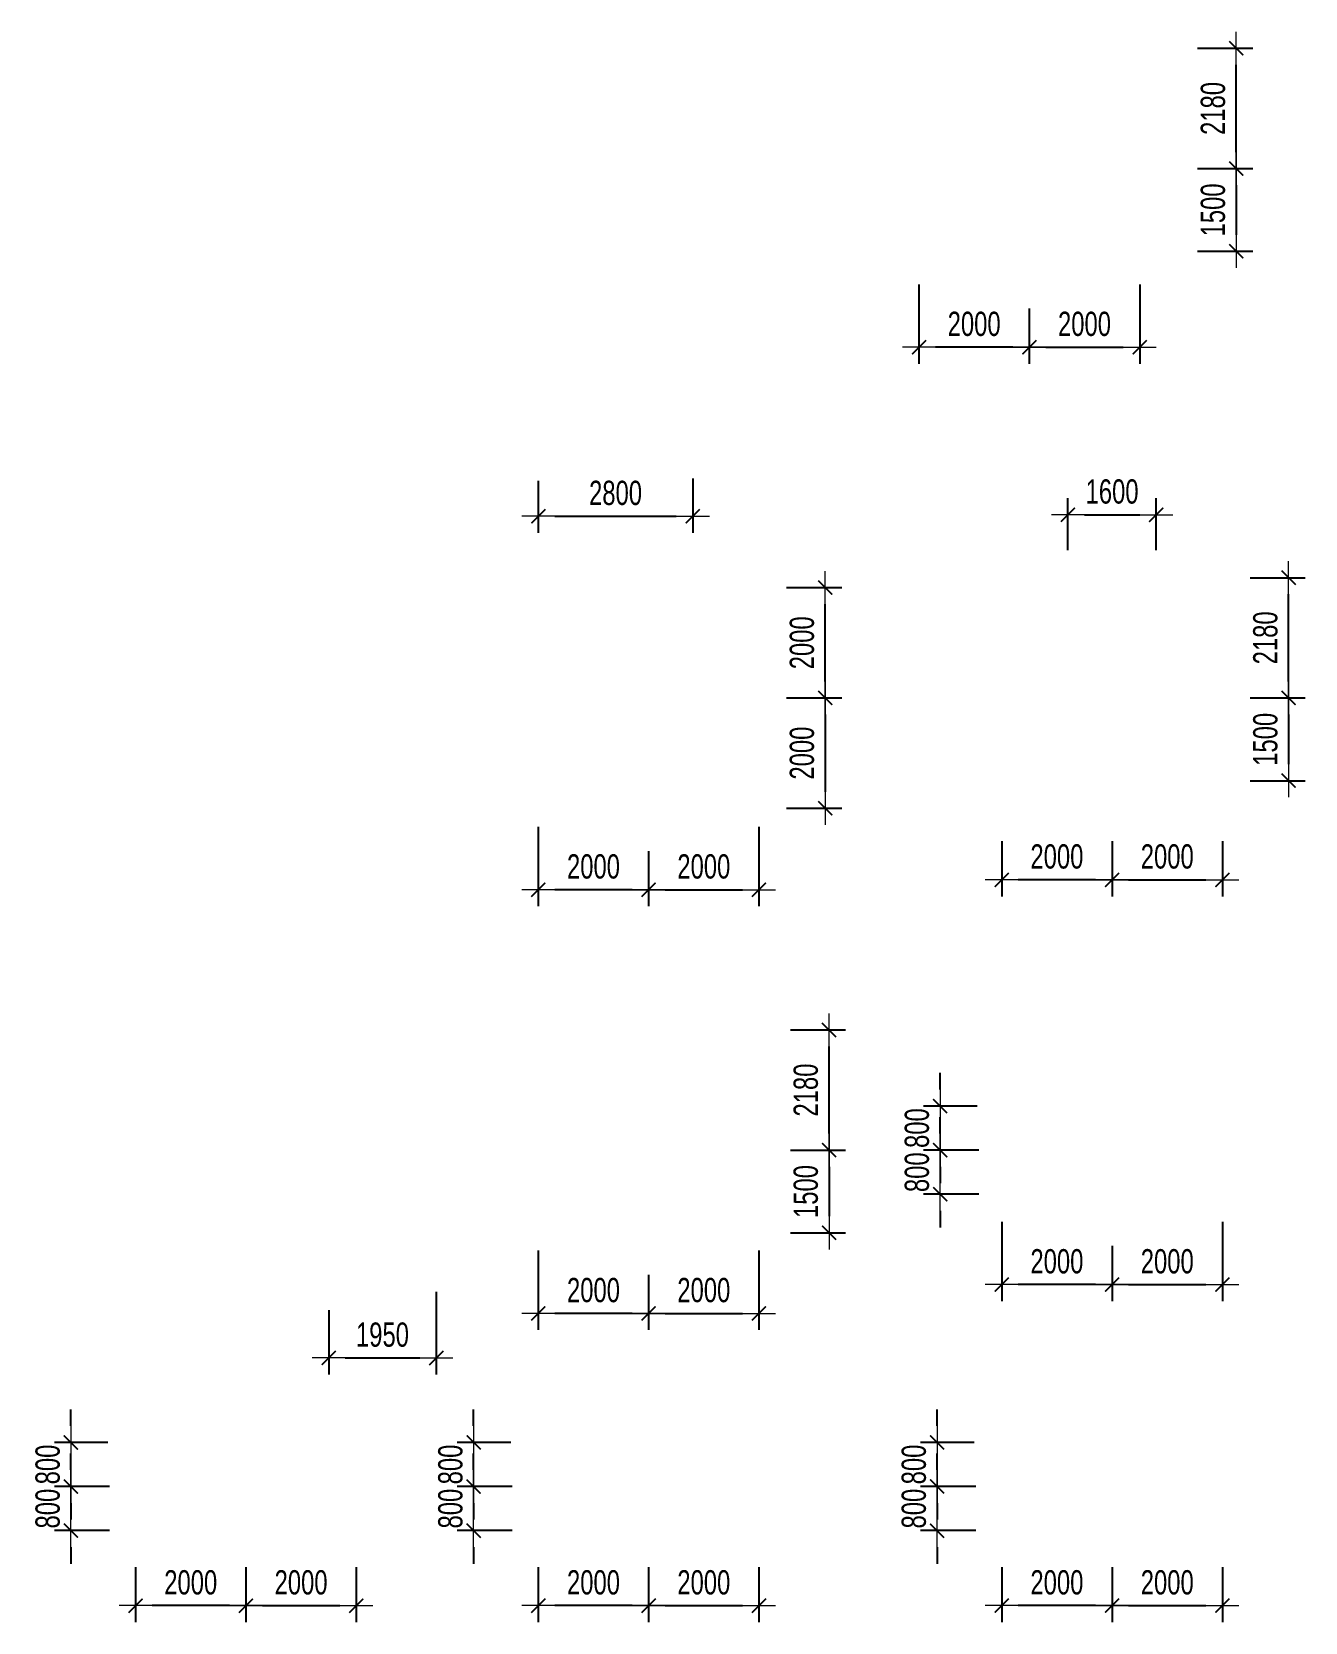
# Model space of a CAD drawing. Header units: millimetres. Extents: x -259680 to 389590, y -106473 to 139263.
# Drawn here: x 77819 to 100900, y 29940 to 58780 of the extents above; entities that cross this region are included whole.
import ezdxf

# ---------------------------------------------------------------- set-up
doc = ezdxf.new("R2010")
doc.units = ezdxf.units.MM
doc.layers.get('Defpoints').update_dxf_attribs({"color": 151, "lineweight": 9})
doc.layers.add('NDC_S_DIM', color=1, linetype='Continuous', lineweight=15)
doc.styles.add('NDC_DIM', font='', dxfattribs={"width": 0.75})
doc.styles.get('NDC_DIM').set_extended_font_data('Dotum')
doc.dimstyles.new('NDC_dim_200', dxfattribs={"dimscale": 200, "dimtxt": 2.2, "dimasz": 1.5, "dimexe": 1.5, "dimexo": 2.5, "dimgap": 1, "dimtad": 1, "dimdec": 0, "dimzin": 0, "dimdsep": 46, "dimtxsty": 'NDC_DIM', "dimblk": 'DIMMARK', "dimcen": 0.09, "dimdle": 1.2, "dimclrd": 1, "dimclre": 1, "dimclrt": 3, "dimadec": 0, "dimazin": 0, "dimtfac": 1, "dimtdec": 0, "dimtix": 1, "dimtofl": 0, "dimtmove": 0, "dimatfit": 3, "dimfxl": 6, "dimfxlon": 1, "dimtolj": 1, "dimtzin": 0, "dimarcsym": 0})

# ---------------------------------------------------------------- blocks, each defined once
blk = doc.blocks.new('DIMMARK')
at = {"layer": 'NDC_S_DIM', "color": 1}
blk.add_line((-1.5, 0), (1, 0), dxfattribs=at)
at = {"layer": 'NDC_S_DIM', "color": 2, "const_width": 0.1}
blk.add_lwpolyline([(-0.424, -0.424), (0.424, 0.424)], dxfattribs=at)
blk = doc.blocks.new('*D952')
at = {"layer": 'Defpoints', "color": 0, "ltscale": 100, "transparency": 16777216}
for p in [(87000, 51136), (89800, 51180), (89800, 49996)]:
    blk.add_point(p, dxfattribs=at)
at = {"layer": 'NDC_S_DIM', "color": 1, "lineweight": -2, "ltscale": 100, "transparency": 16777216}
for p, q in [((87000, 50636), (87000, 49696)), ((89800, 50680), (89800, 49696)), ((87300, 49996), (89500, 49996))]:
    blk.add_line(p, q, dxfattribs=at)
at = {"layer": 'NDC_S_DIM', "color": 1, "lineweight": -2, "ltscale": 100, "transparency": 16777216, "xscale": 300, "yscale": 300, "zscale": 300, "rotation": 180}
blk.add_blockref('DIMMARK', (87000, 49996), dxfattribs=at)
at = {"layer": 'NDC_S_DIM', "color": 1, "lineweight": -2, "ltscale": 100, "transparency": 16777216, "xscale": 300, "yscale": 300, "zscale": 300}
blk.add_blockref('DIMMARK', (89800, 49996), dxfattribs=at)
at = {"layer": 'NDC_S_DIM', "color": 3, "ltscale": 100, "transparency": 16777216, "insert": (88400, 50416), "char_height": 440, "attachment_point": 5, "style": 'NDC_DIM'}
blk.add_mtext('\\A1;2800', dxfattribs=at)
blk = doc.blocks.new('*D953')
at = {"layer": 'Defpoints', "color": 0, "ltscale": 100, "transparency": 16777216}
for p in [(85150, 36700), (83200, 36100), (85150, 34732)]:
    blk.add_point(p, dxfattribs=at)
at = {"layer": 'NDC_S_DIM', "color": 1, "lineweight": -2, "ltscale": 100, "transparency": 16777216}
for p, q in [((85150, 35932), (85150, 34432)), ((83200, 35600), (83200, 34432)), ((83500, 34732), (84850, 34732))]:
    blk.add_line(p, q, dxfattribs=at)
at = {"layer": 'NDC_S_DIM', "color": 1, "lineweight": -2, "ltscale": 100, "transparency": 16777216, "xscale": 300, "yscale": 300, "zscale": 300, "rotation": 180}
blk.add_blockref('DIMMARK', (83200, 34732), dxfattribs=at)
at = {"layer": 'NDC_S_DIM', "color": 1, "lineweight": -2, "ltscale": 100, "transparency": 16777216, "xscale": 300, "yscale": 300, "zscale": 300}
blk.add_blockref('DIMMARK', (85150, 34732), dxfattribs=at)
at = {"layer": 'NDC_S_DIM', "color": 3, "ltscale": 100, "transparency": 16777216, "insert": (84175, 35152), "char_height": 440, "attachment_point": 5, "style": 'NDC_DIM'}
blk.add_mtext('\\A1;1950', dxfattribs=at)
blk = doc.blocks.new('*D698')
at = {"layer": 'Defpoints', "color": 0, "ltscale": 100, "transparency": 16777216}
for p in [(81700, 31440), (83700, 31440), (83700, 30240)]:
    blk.add_point(p, dxfattribs=at)
at = {"layer": 'NDC_S_DIM', "color": 1, "lineweight": -2, "ltscale": 100, "transparency": 16777216}
for p, q in [((81700, 30940), (81700, 29940)), ((83700, 30940), (83700, 29940)), ((82000, 30240), (83400, 30240))]:
    blk.add_line(p, q, dxfattribs=at)
at = {"layer": 'NDC_S_DIM', "color": 1, "lineweight": -2, "ltscale": 100, "transparency": 16777216, "xscale": 300, "yscale": 300, "zscale": 300, "rotation": 180}
blk.add_blockref('DIMMARK', (81700, 30240), dxfattribs=at)
at = {"layer": 'NDC_S_DIM', "color": 1, "lineweight": -2, "ltscale": 100, "transparency": 16777216, "xscale": 300, "yscale": 300, "zscale": 300}
blk.add_blockref('DIMMARK', (83700, 30240), dxfattribs=at)
at = {"layer": 'NDC_S_DIM', "color": 3, "ltscale": 100, "transparency": 16777216, "insert": (82700, 30660), "char_height": 440, "attachment_point": 5, "style": 'NDC_DIM'}
blk.add_mtext('\\A1;2000', dxfattribs=at)
blk = doc.blocks.new('*D699')
at = {"layer": 'Defpoints', "color": 0, "ltscale": 100, "transparency": 16777216}
for p in [(79700, 31440), (81700, 31440), (79700, 30240)]:
    blk.add_point(p, dxfattribs=at)
at = {"layer": 'NDC_S_DIM', "color": 1, "lineweight": -2, "ltscale": 100, "transparency": 16777216}
for p, q in [((79700, 30940), (79700, 29940)), ((81700, 30940), (81700, 29940)), ((81400, 30240), (80000, 30240))]:
    blk.add_line(p, q, dxfattribs=at)
at = {"layer": 'NDC_S_DIM', "color": 1, "lineweight": -2, "ltscale": 100, "transparency": 16777216, "xscale": 300, "yscale": 300, "zscale": 300, "rotation": 180}
blk.add_blockref('DIMMARK', (79700, 30240), dxfattribs=at)
at = {"layer": 'NDC_S_DIM', "color": 1, "lineweight": -2, "ltscale": 100, "transparency": 16777216, "xscale": 300, "yscale": 300, "zscale": 300}
blk.add_blockref('DIMMARK', (81700, 30240), dxfattribs=at)
at = {"layer": 'NDC_S_DIM', "color": 3, "ltscale": 100, "transparency": 16777216, "insert": (80700, 30660), "char_height": 440, "attachment_point": 5, "style": 'NDC_DIM'}
blk.add_mtext('\\A1;2000', dxfattribs=at)
blk = doc.blocks.new('*D700')
at = {"layer": 'Defpoints', "color": 0, "ltscale": 100, "transparency": 16777216}
for p in [(79728, 32400), (78528, 31600), (79728, 31600)]:
    blk.add_point(p, dxfattribs=at)
at = {"layer": 'NDC_S_DIM', "color": 1, "lineweight": -2, "ltscale": 100, "transparency": 16777216}
for p, q in [((78528, 32700), (78528, 33000)), ((79228, 32400), (78228, 32400)), ((79228, 31600), (78228, 31600)), ((78528, 31300), (78528, 31000))]:
    blk.add_line(p, q, dxfattribs=at)
at = {"layer": 'NDC_S_DIM', "color": 1, "lineweight": -2, "ltscale": 100, "transparency": 16777216, "xscale": 300, "yscale": 300, "zscale": 300}
for p, rotation in [((78528, 32400), 270), ((78528, 31600), 90)]:
    blk.add_blockref('DIMMARK', p, dxfattribs=dict(at, rotation=rotation))
at = {"layer": 'NDC_S_DIM', "color": 3, "ltscale": 100, "transparency": 16777216, "insert": (78108, 32000), "char_height": 440, "attachment_point": 5, "rotation": 90, "style": 'NDC_DIM'}
blk.add_mtext('\\A1;800', dxfattribs=at)
blk = doc.blocks.new('*D701')
at = {"layer": 'Defpoints', "color": 0, "ltscale": 100, "transparency": 16777216}
for p in [(78528, 33200), (79700, 33200), (79728, 32400)]:
    blk.add_point(p, dxfattribs=at)
at = {"layer": 'NDC_S_DIM', "color": 1, "lineweight": -2, "ltscale": 100, "transparency": 16777216}
for p, q in [((78528, 33500), (78528, 33800)), ((79200, 33200), (78228, 33200)), ((79228, 32400), (78228, 32400)), ((78528, 32100), (78528, 31800))]:
    blk.add_line(p, q, dxfattribs=at)
at = {"layer": 'NDC_S_DIM', "color": 1, "lineweight": -2, "ltscale": 100, "transparency": 16777216, "xscale": 300, "yscale": 300, "zscale": 300}
for p, rotation in [((78528, 33200), 270), ((78528, 32400), 90)]:
    blk.add_blockref('DIMMARK', p, dxfattribs=dict(at, rotation=rotation))
at = {"layer": 'NDC_S_DIM', "color": 3, "ltscale": 100, "transparency": 16777216, "insert": (78108, 32800), "char_height": 440, "attachment_point": 5, "rotation": 90, "style": 'NDC_DIM'}
blk.add_mtext('\\A1;800', dxfattribs=at)
blk = doc.blocks.new('*D702')
at = {"layer": 'Defpoints', "color": 0, "ltscale": 100, "transparency": 16777216}
for p in [(89000, 31440), (91000, 31440), (91000, 30240)]:
    blk.add_point(p, dxfattribs=at)
at = {"layer": 'NDC_S_DIM', "color": 1, "lineweight": -2, "ltscale": 100, "transparency": 16777216}
for p, q in [((89000, 30940), (89000, 29940)), ((91000, 30940), (91000, 29940)), ((89300, 30240), (90700, 30240))]:
    blk.add_line(p, q, dxfattribs=at)
at = {"layer": 'NDC_S_DIM', "color": 1, "lineweight": -2, "ltscale": 100, "transparency": 16777216, "xscale": 300, "yscale": 300, "zscale": 300, "rotation": 180}
blk.add_blockref('DIMMARK', (89000, 30240), dxfattribs=at)
at = {"layer": 'NDC_S_DIM', "color": 1, "lineweight": -2, "ltscale": 100, "transparency": 16777216, "xscale": 300, "yscale": 300, "zscale": 300}
blk.add_blockref('DIMMARK', (91000, 30240), dxfattribs=at)
at = {"layer": 'NDC_S_DIM', "color": 3, "ltscale": 100, "transparency": 16777216, "insert": (90000, 30660), "char_height": 440, "attachment_point": 5, "style": 'NDC_DIM'}
blk.add_mtext('\\A1;2000', dxfattribs=at)
blk = doc.blocks.new('*D703')
at = {"layer": 'Defpoints', "color": 0, "ltscale": 100, "transparency": 16777216}
for p in [(87000, 31440), (89000, 31440), (87000, 30240)]:
    blk.add_point(p, dxfattribs=at)
at = {"layer": 'NDC_S_DIM', "color": 1, "lineweight": -2, "ltscale": 100, "transparency": 16777216}
for p, q in [((87000, 30940), (87000, 29940)), ((89000, 30940), (89000, 29940)), ((88700, 30240), (87300, 30240))]:
    blk.add_line(p, q, dxfattribs=at)
at = {"layer": 'NDC_S_DIM', "color": 1, "lineweight": -2, "ltscale": 100, "transparency": 16777216, "xscale": 300, "yscale": 300, "zscale": 300, "rotation": 180}
blk.add_blockref('DIMMARK', (87000, 30240), dxfattribs=at)
at = {"layer": 'NDC_S_DIM', "color": 1, "lineweight": -2, "ltscale": 100, "transparency": 16777216, "xscale": 300, "yscale": 300, "zscale": 300}
blk.add_blockref('DIMMARK', (89000, 30240), dxfattribs=at)
at = {"layer": 'NDC_S_DIM', "color": 3, "ltscale": 100, "transparency": 16777216, "insert": (88000, 30660), "char_height": 440, "attachment_point": 5, "style": 'NDC_DIM'}
blk.add_mtext('\\A1;2000', dxfattribs=at)
blk = doc.blocks.new('*D704')
at = {"layer": 'Defpoints', "color": 0, "ltscale": 100, "transparency": 16777216}
for p in [(87028, 32400), (85828, 31600), (87028, 31600)]:
    blk.add_point(p, dxfattribs=at)
at = {"layer": 'NDC_S_DIM', "color": 1, "lineweight": -2, "ltscale": 100, "transparency": 16777216}
for p, q in [((85828, 32700), (85828, 33000)), ((86528, 32400), (85528, 32400)), ((86528, 31600), (85528, 31600)), ((85828, 31300), (85828, 31000))]:
    blk.add_line(p, q, dxfattribs=at)
at = {"layer": 'NDC_S_DIM', "color": 1, "lineweight": -2, "ltscale": 100, "transparency": 16777216, "xscale": 300, "yscale": 300, "zscale": 300}
for p, rotation in [((85828, 32400), 270), ((85828, 31600), 90)]:
    blk.add_blockref('DIMMARK', p, dxfattribs=dict(at, rotation=rotation))
at = {"layer": 'NDC_S_DIM', "color": 3, "ltscale": 100, "transparency": 16777216, "insert": (85408, 32000), "char_height": 440, "attachment_point": 5, "rotation": 90, "style": 'NDC_DIM'}
blk.add_mtext('\\A1;800', dxfattribs=at)
blk = doc.blocks.new('*D705')
at = {"layer": 'Defpoints', "color": 0, "ltscale": 100, "transparency": 16777216}
for p in [(85828, 33200), (87000, 33200), (87028, 32400)]:
    blk.add_point(p, dxfattribs=at)
at = {"layer": 'NDC_S_DIM', "color": 1, "lineweight": -2, "ltscale": 100, "transparency": 16777216}
for p, q in [((85828, 33500), (85828, 33800)), ((86500, 33200), (85528, 33200)), ((86528, 32400), (85528, 32400)), ((85828, 32100), (85828, 31800))]:
    blk.add_line(p, q, dxfattribs=at)
at = {"layer": 'NDC_S_DIM', "color": 1, "lineweight": -2, "ltscale": 100, "transparency": 16777216, "xscale": 300, "yscale": 300, "zscale": 300}
for p, rotation in [((85828, 33200), 270), ((85828, 32400), 90)]:
    blk.add_blockref('DIMMARK', p, dxfattribs=dict(at, rotation=rotation))
at = {"layer": 'NDC_S_DIM', "color": 3, "ltscale": 100, "transparency": 16777216, "insert": (85408, 32800), "char_height": 440, "attachment_point": 5, "rotation": 90, "style": 'NDC_DIM'}
blk.add_mtext('\\A1;800', dxfattribs=at)
blk = doc.blocks.new('*D706')
at = {"layer": 'Defpoints', "color": 0, "ltscale": 100, "transparency": 16777216}
for p in [(97400, 31440), (99400, 31440), (99400, 30240)]:
    blk.add_point(p, dxfattribs=at)
at = {"layer": 'NDC_S_DIM', "color": 1, "lineweight": -2, "ltscale": 100, "transparency": 16777216}
for p, q in [((97400, 30940), (97400, 29940)), ((99400, 30940), (99400, 29940)), ((97700, 30240), (99100, 30240))]:
    blk.add_line(p, q, dxfattribs=at)
at = {"layer": 'NDC_S_DIM', "color": 1, "lineweight": -2, "ltscale": 100, "transparency": 16777216, "xscale": 300, "yscale": 300, "zscale": 300, "rotation": 180}
blk.add_blockref('DIMMARK', (97400, 30240), dxfattribs=at)
at = {"layer": 'NDC_S_DIM', "color": 1, "lineweight": -2, "ltscale": 100, "transparency": 16777216, "xscale": 300, "yscale": 300, "zscale": 300}
blk.add_blockref('DIMMARK', (99400, 30240), dxfattribs=at)
at = {"layer": 'NDC_S_DIM', "color": 3, "ltscale": 100, "transparency": 16777216, "insert": (98400, 30660), "char_height": 440, "attachment_point": 5, "style": 'NDC_DIM'}
blk.add_mtext('\\A1;2000', dxfattribs=at)
blk = doc.blocks.new('*D707')
at = {"layer": 'Defpoints', "color": 0, "ltscale": 100, "transparency": 16777216}
for p in [(95400, 31440), (97400, 31440), (95400, 30240)]:
    blk.add_point(p, dxfattribs=at)
at = {"layer": 'NDC_S_DIM', "color": 1, "lineweight": -2, "ltscale": 100, "transparency": 16777216}
for p, q in [((95400, 30940), (95400, 29940)), ((97400, 30940), (97400, 29940)), ((97100, 30240), (95700, 30240))]:
    blk.add_line(p, q, dxfattribs=at)
at = {"layer": 'NDC_S_DIM', "color": 1, "lineweight": -2, "ltscale": 100, "transparency": 16777216, "xscale": 300, "yscale": 300, "zscale": 300, "rotation": 180}
blk.add_blockref('DIMMARK', (95400, 30240), dxfattribs=at)
at = {"layer": 'NDC_S_DIM', "color": 1, "lineweight": -2, "ltscale": 100, "transparency": 16777216, "xscale": 300, "yscale": 300, "zscale": 300}
blk.add_blockref('DIMMARK', (97400, 30240), dxfattribs=at)
at = {"layer": 'NDC_S_DIM', "color": 3, "ltscale": 100, "transparency": 16777216, "insert": (96400, 30660), "char_height": 440, "attachment_point": 5, "style": 'NDC_DIM'}
blk.add_mtext('\\A1;2000', dxfattribs=at)
blk = doc.blocks.new('*D708')
at = {"layer": 'Defpoints', "color": 0, "ltscale": 100, "transparency": 16777216}
for p in [(95428, 32400), (94228, 31600), (95428, 31600)]:
    blk.add_point(p, dxfattribs=at)
at = {"layer": 'NDC_S_DIM', "color": 1, "lineweight": -2, "ltscale": 100, "transparency": 16777216}
for p, q in [((94228, 32700), (94228, 33000)), ((94928, 32400), (93928, 32400)), ((94928, 31600), (93928, 31600)), ((94228, 31300), (94228, 31000))]:
    blk.add_line(p, q, dxfattribs=at)
at = {"layer": 'NDC_S_DIM', "color": 1, "lineweight": -2, "ltscale": 100, "transparency": 16777216, "xscale": 300, "yscale": 300, "zscale": 300}
for p, rotation in [((94228, 32400), 270), ((94228, 31600), 90)]:
    blk.add_blockref('DIMMARK', p, dxfattribs=dict(at, rotation=rotation))
at = {"layer": 'NDC_S_DIM', "color": 3, "ltscale": 100, "transparency": 16777216, "insert": (93808, 32000), "char_height": 440, "attachment_point": 5, "rotation": 90, "style": 'NDC_DIM'}
blk.add_mtext('\\A1;800', dxfattribs=at)
blk = doc.blocks.new('*D709')
at = {"layer": 'Defpoints', "color": 0, "ltscale": 100, "transparency": 16777216}
for p in [(94228, 33200), (95400, 33200), (95428, 32400)]:
    blk.add_point(p, dxfattribs=at)
at = {"layer": 'NDC_S_DIM', "color": 1, "lineweight": -2, "ltscale": 100, "transparency": 16777216}
for p, q in [((94228, 33500), (94228, 33800)), ((94900, 33200), (93928, 33200)), ((94928, 32400), (93928, 32400)), ((94228, 32100), (94228, 31800))]:
    blk.add_line(p, q, dxfattribs=at)
at = {"layer": 'NDC_S_DIM', "color": 1, "lineweight": -2, "ltscale": 100, "transparency": 16777216, "xscale": 300, "yscale": 300, "zscale": 300}
for p, rotation in [((94228, 33200), 270), ((94228, 32400), 90)]:
    blk.add_blockref('DIMMARK', p, dxfattribs=dict(at, rotation=rotation))
at = {"layer": 'NDC_S_DIM', "color": 3, "ltscale": 100, "transparency": 16777216, "insert": (93808, 32800), "char_height": 440, "attachment_point": 5, "rotation": 90, "style": 'NDC_DIM'}
blk.add_mtext('\\A1;800', dxfattribs=at)
blk = doc.blocks.new('*D687')
at = {"layer": 'Defpoints', "color": 0, "ltscale": 100, "transparency": 16777216}
for p in [(91000, 37178), (89000, 36740), (91000, 35540)]:
    blk.add_point(p, dxfattribs=at)
at = {"layer": 'NDC_S_DIM', "color": 1, "lineweight": -2, "ltscale": 100, "transparency": 16777216}
for p, q in [((91000, 36678), (91000, 35240)), ((89000, 36240), (89000, 35240)), ((89300, 35540), (90700, 35540))]:
    blk.add_line(p, q, dxfattribs=at)
at = {"layer": 'NDC_S_DIM', "color": 1, "lineweight": -2, "ltscale": 100, "transparency": 16777216, "xscale": 300, "yscale": 300, "zscale": 300, "rotation": 180}
blk.add_blockref('DIMMARK', (89000, 35540), dxfattribs=at)
at = {"layer": 'NDC_S_DIM', "color": 1, "lineweight": -2, "ltscale": 100, "transparency": 16777216, "xscale": 300, "yscale": 300, "zscale": 300}
blk.add_blockref('DIMMARK', (91000, 35540), dxfattribs=at)
at = {"layer": 'NDC_S_DIM', "color": 3, "ltscale": 100, "transparency": 16777216, "insert": (90000, 35960), "char_height": 440, "attachment_point": 5, "style": 'NDC_DIM'}
blk.add_mtext('\\A1;2000', dxfattribs=at)
blk = doc.blocks.new('*D688')
at = {"layer": 'Defpoints', "color": 0, "ltscale": 100, "transparency": 16777216}
for p in [(87000, 37178), (89000, 36740), (87000, 35540)]:
    blk.add_point(p, dxfattribs=at)
at = {"layer": 'NDC_S_DIM', "color": 1, "lineweight": -2, "ltscale": 100, "transparency": 16777216}
for p, q in [((87000, 36678), (87000, 35240)), ((89000, 36240), (89000, 35240)), ((88700, 35540), (87300, 35540))]:
    blk.add_line(p, q, dxfattribs=at)
at = {"layer": 'NDC_S_DIM', "color": 1, "lineweight": -2, "ltscale": 100, "transparency": 16777216, "xscale": 300, "yscale": 300, "zscale": 300, "rotation": 180}
blk.add_blockref('DIMMARK', (87000, 35540), dxfattribs=at)
at = {"layer": 'NDC_S_DIM', "color": 1, "lineweight": -2, "ltscale": 100, "transparency": 16777216, "xscale": 300, "yscale": 300, "zscale": 300}
blk.add_blockref('DIMMARK', (89000, 35540), dxfattribs=at)
at = {"layer": 'NDC_S_DIM', "color": 3, "ltscale": 100, "transparency": 16777216, "insert": (88000, 35960), "char_height": 440, "attachment_point": 5, "style": 'NDC_DIM'}
blk.add_mtext('\\A1;2000', dxfattribs=at)
blk = doc.blocks.new('*D689')
at = {"layer": 'Defpoints', "color": 0, "ltscale": 100, "transparency": 16777216}
for p in [(99400, 37700), (97400, 37262), (99400, 36062)]:
    blk.add_point(p, dxfattribs=at)
at = {"layer": 'NDC_S_DIM', "color": 1, "lineweight": -2, "ltscale": 100, "transparency": 16777216}
for p, q in [((99400, 37200), (99400, 35762)), ((97400, 36762), (97400, 35762)), ((97700, 36062), (99100, 36062))]:
    blk.add_line(p, q, dxfattribs=at)
at = {"layer": 'NDC_S_DIM', "color": 1, "lineweight": -2, "ltscale": 100, "transparency": 16777216, "xscale": 300, "yscale": 300, "zscale": 300, "rotation": 180}
blk.add_blockref('DIMMARK', (97400, 36062), dxfattribs=at)
at = {"layer": 'NDC_S_DIM', "color": 1, "lineweight": -2, "ltscale": 100, "transparency": 16777216, "xscale": 300, "yscale": 300, "zscale": 300}
blk.add_blockref('DIMMARK', (99400, 36062), dxfattribs=at)
at = {"layer": 'NDC_S_DIM', "color": 3, "ltscale": 100, "transparency": 16777216, "insert": (98400, 36482), "char_height": 440, "attachment_point": 5, "style": 'NDC_DIM'}
blk.add_mtext('\\A1;2000', dxfattribs=at)
blk = doc.blocks.new('*D690')
at = {"layer": 'Defpoints', "color": 0, "ltscale": 100, "transparency": 16777216}
for p in [(95400, 37700), (97400, 37262), (95400, 36062)]:
    blk.add_point(p, dxfattribs=at)
at = {"layer": 'NDC_S_DIM', "color": 1, "lineweight": -2, "ltscale": 100, "transparency": 16777216}
for p, q in [((95400, 37200), (95400, 35762)), ((97400, 36762), (97400, 35762)), ((97100, 36062), (95700, 36062))]:
    blk.add_line(p, q, dxfattribs=at)
at = {"layer": 'NDC_S_DIM', "color": 1, "lineweight": -2, "ltscale": 100, "transparency": 16777216, "xscale": 300, "yscale": 300, "zscale": 300, "rotation": 180}
blk.add_blockref('DIMMARK', (95400, 36062), dxfattribs=at)
at = {"layer": 'NDC_S_DIM', "color": 1, "lineweight": -2, "ltscale": 100, "transparency": 16777216, "xscale": 300, "yscale": 300, "zscale": 300}
blk.add_blockref('DIMMARK', (97400, 36062), dxfattribs=at)
at = {"layer": 'NDC_S_DIM', "color": 3, "ltscale": 100, "transparency": 16777216, "insert": (96400, 36482), "char_height": 440, "attachment_point": 5, "style": 'NDC_DIM'}
blk.add_mtext('\\A1;2000', dxfattribs=at)
blk = doc.blocks.new('*D691')
at = {"layer": 'Defpoints', "color": 0, "ltscale": 100, "transparency": 16777216}
for p in [(95484, 38500), (94284, 37700), (95484, 37700)]:
    blk.add_point(p, dxfattribs=at)
at = {"layer": 'NDC_S_DIM', "color": 1, "lineweight": -2, "ltscale": 100, "transparency": 16777216}
for p, q in [((94284, 38800), (94284, 39100)), ((94984, 38500), (93984, 38500)), ((94984, 37700), (93984, 37700)), ((94284, 37400), (94284, 37100))]:
    blk.add_line(p, q, dxfattribs=at)
at = {"layer": 'NDC_S_DIM', "color": 1, "lineweight": -2, "ltscale": 100, "transparency": 16777216, "xscale": 300, "yscale": 300, "zscale": 300}
for p, rotation in [((94284, 38500), 270), ((94284, 37700), 90)]:
    blk.add_blockref('DIMMARK', p, dxfattribs=dict(at, rotation=rotation))
at = {"layer": 'NDC_S_DIM', "color": 3, "ltscale": 100, "transparency": 16777216, "insert": (93864, 38100), "char_height": 440, "attachment_point": 5, "rotation": 90, "style": 'NDC_DIM'}
blk.add_mtext('\\A1;800', dxfattribs=at)
blk = doc.blocks.new('*D692')
at = {"layer": 'Defpoints', "color": 0, "ltscale": 100, "transparency": 16777216}
for p in [(94284, 39300), (95456, 39300), (95484, 38500)]:
    blk.add_point(p, dxfattribs=at)
at = {"layer": 'NDC_S_DIM', "color": 1, "lineweight": -2, "ltscale": 100, "transparency": 16777216}
for p, q in [((94284, 39600), (94284, 39900)), ((94956, 39300), (93984, 39300)), ((94984, 38500), (93984, 38500)), ((94284, 38200), (94284, 37900))]:
    blk.add_line(p, q, dxfattribs=at)
at = {"layer": 'NDC_S_DIM', "color": 1, "lineweight": -2, "ltscale": 100, "transparency": 16777216, "xscale": 300, "yscale": 300, "zscale": 300}
for p, rotation in [((94284, 39300), 270), ((94284, 38500), 90)]:
    blk.add_blockref('DIMMARK', p, dxfattribs=dict(at, rotation=rotation))
at = {"layer": 'NDC_S_DIM', "color": 3, "ltscale": 100, "transparency": 16777216, "insert": (93864, 38900), "char_height": 440, "attachment_point": 5, "rotation": 90, "style": 'NDC_DIM'}
blk.add_mtext('\\A1;800', dxfattribs=at)
blk = doc.blocks.new('*D668')
at = {"layer": 'Defpoints', "color": 0, "ltscale": 100, "transparency": 16777216}
for p in [(91000, 44860), (89000, 44422), (91000, 43222)]:
    blk.add_point(p, dxfattribs=at)
at = {"layer": 'NDC_S_DIM', "color": 1, "lineweight": -2, "ltscale": 100, "transparency": 16777216}
for p, q in [((91000, 44360), (91000, 42922)), ((89000, 43922), (89000, 42922)), ((89300, 43222), (90700, 43222))]:
    blk.add_line(p, q, dxfattribs=at)
at = {"layer": 'NDC_S_DIM', "color": 1, "lineweight": -2, "ltscale": 100, "transparency": 16777216, "xscale": 300, "yscale": 300, "zscale": 300, "rotation": 180}
blk.add_blockref('DIMMARK', (89000, 43222), dxfattribs=at)
at = {"layer": 'NDC_S_DIM', "color": 1, "lineweight": -2, "ltscale": 100, "transparency": 16777216, "xscale": 300, "yscale": 300, "zscale": 300}
blk.add_blockref('DIMMARK', (91000, 43222), dxfattribs=at)
at = {"layer": 'NDC_S_DIM', "color": 3, "ltscale": 100, "transparency": 16777216, "insert": (90000, 43642), "char_height": 440, "attachment_point": 5, "style": 'NDC_DIM'}
blk.add_mtext('\\A1;2000', dxfattribs=at)
blk = doc.blocks.new('*D669')
at = {"layer": 'Defpoints', "color": 0, "ltscale": 100, "transparency": 16777216}
for p in [(87000, 44860), (89000, 44422), (87000, 43222)]:
    blk.add_point(p, dxfattribs=at)
at = {"layer": 'NDC_S_DIM', "color": 1, "lineweight": -2, "ltscale": 100, "transparency": 16777216}
for p, q in [((87000, 44360), (87000, 42922)), ((89000, 43922), (89000, 42922)), ((88700, 43222), (87300, 43222))]:
    blk.add_line(p, q, dxfattribs=at)
at = {"layer": 'NDC_S_DIM', "color": 1, "lineweight": -2, "ltscale": 100, "transparency": 16777216, "xscale": 300, "yscale": 300, "zscale": 300, "rotation": 180}
blk.add_blockref('DIMMARK', (87000, 43222), dxfattribs=at)
at = {"layer": 'NDC_S_DIM', "color": 1, "lineweight": -2, "ltscale": 100, "transparency": 16777216, "xscale": 300, "yscale": 300, "zscale": 300}
blk.add_blockref('DIMMARK', (89000, 43222), dxfattribs=at)
at = {"layer": 'NDC_S_DIM', "color": 3, "ltscale": 100, "transparency": 16777216, "insert": (88000, 43642), "char_height": 440, "attachment_point": 5, "style": 'NDC_DIM'}
blk.add_mtext('\\A1;2000', dxfattribs=at)
blk = doc.blocks.new('*D670')
at = {"layer": 'Defpoints', "color": 0, "ltscale": 100, "transparency": 16777216}
for p in [(97900, 54699), (95900, 54260), (97900, 53060)]:
    blk.add_point(p, dxfattribs=at)
at = {"layer": 'NDC_S_DIM', "color": 1, "lineweight": -2, "ltscale": 100, "transparency": 16777216}
for p, q in [((97900, 54199), (97900, 52760)), ((95900, 53760), (95900, 52760)), ((96200, 53060), (97600, 53060))]:
    blk.add_line(p, q, dxfattribs=at)
at = {"layer": 'NDC_S_DIM', "color": 1, "lineweight": -2, "ltscale": 100, "transparency": 16777216, "xscale": 300, "yscale": 300, "zscale": 300, "rotation": 180}
blk.add_blockref('DIMMARK', (95900, 53060), dxfattribs=at)
at = {"layer": 'NDC_S_DIM', "color": 1, "lineweight": -2, "ltscale": 100, "transparency": 16777216, "xscale": 300, "yscale": 300, "zscale": 300}
blk.add_blockref('DIMMARK', (97900, 53060), dxfattribs=at)
at = {"layer": 'NDC_S_DIM', "color": 3, "ltscale": 100, "transparency": 16777216, "insert": (96900, 53481), "char_height": 440, "attachment_point": 5, "style": 'NDC_DIM'}
blk.add_mtext('\\A1;2000', dxfattribs=at)
blk = doc.blocks.new('*D671')
at = {"layer": 'Defpoints', "color": 0, "ltscale": 100, "transparency": 16777216}
for p in [(93900, 54699), (95900, 54260), (93900, 53060)]:
    blk.add_point(p, dxfattribs=at)
at = {"layer": 'NDC_S_DIM', "color": 1, "lineweight": -2, "ltscale": 100, "transparency": 16777216}
for p, q in [((93900, 54199), (93900, 52760)), ((95900, 53760), (95900, 52760)), ((95600, 53060), (94200, 53060))]:
    blk.add_line(p, q, dxfattribs=at)
at = {"layer": 'NDC_S_DIM', "color": 1, "lineweight": -2, "ltscale": 100, "transparency": 16777216, "xscale": 300, "yscale": 300, "zscale": 300, "rotation": 180}
blk.add_blockref('DIMMARK', (93900, 53060), dxfattribs=at)
at = {"layer": 'NDC_S_DIM', "color": 1, "lineweight": -2, "ltscale": 100, "transparency": 16777216, "xscale": 300, "yscale": 300, "zscale": 300}
blk.add_blockref('DIMMARK', (95900, 53060), dxfattribs=at)
at = {"layer": 'NDC_S_DIM', "color": 3, "ltscale": 100, "transparency": 16777216, "insert": (94900, 53481), "char_height": 440, "attachment_point": 5, "style": 'NDC_DIM'}
blk.add_mtext('\\A1;2000', dxfattribs=at)
blk = doc.blocks.new('*D463')
at = {"layer": 'Defpoints', "color": 0, "ltscale": 100, "transparency": 16777216}
for p in [(97400, 44602), (99400, 44602), (99400, 43402)]:
    blk.add_point(p, dxfattribs=at)
at = {"layer": 'NDC_S_DIM', "color": 1, "lineweight": -2, "ltscale": 100, "transparency": 16777216}
for p, q in [((97400, 44102), (97400, 43102)), ((99400, 44102), (99400, 43102)), ((97700, 43402), (99100, 43402))]:
    blk.add_line(p, q, dxfattribs=at)
at = {"layer": 'NDC_S_DIM', "color": 1, "lineweight": -2, "ltscale": 100, "transparency": 16777216, "xscale": 300, "yscale": 300, "zscale": 300, "rotation": 180}
blk.add_blockref('DIMMARK', (97400, 43402), dxfattribs=at)
at = {"layer": 'NDC_S_DIM', "color": 1, "lineweight": -2, "ltscale": 100, "transparency": 16777216, "xscale": 300, "yscale": 300, "zscale": 300}
blk.add_blockref('DIMMARK', (99400, 43402), dxfattribs=at)
at = {"layer": 'NDC_S_DIM', "color": 3, "ltscale": 100, "transparency": 16777216, "insert": (98400, 43823), "char_height": 440, "attachment_point": 5, "style": 'NDC_DIM'}
blk.add_mtext('\\A1;2000', dxfattribs=at)
blk = doc.blocks.new('*D464')
at = {"layer": 'Defpoints', "color": 0, "ltscale": 100, "transparency": 16777216}
for p in [(95400, 44602), (97400, 44602), (95400, 43402)]:
    blk.add_point(p, dxfattribs=at)
at = {"layer": 'NDC_S_DIM', "color": 1, "lineweight": -2, "ltscale": 100, "transparency": 16777216}
for p, q in [((95400, 44102), (95400, 43102)), ((97400, 44102), (97400, 43102)), ((97100, 43402), (95700, 43402))]:
    blk.add_line(p, q, dxfattribs=at)
at = {"layer": 'NDC_S_DIM', "color": 1, "lineweight": -2, "ltscale": 100, "transparency": 16777216, "xscale": 300, "yscale": 300, "zscale": 300, "rotation": 180}
blk.add_blockref('DIMMARK', (95400, 43402), dxfattribs=at)
at = {"layer": 'NDC_S_DIM', "color": 1, "lineweight": -2, "ltscale": 100, "transparency": 16777216, "xscale": 300, "yscale": 300, "zscale": 300}
blk.add_blockref('DIMMARK', (97400, 43402), dxfattribs=at)
at = {"layer": 'NDC_S_DIM', "color": 3, "ltscale": 100, "transparency": 16777216, "insert": (96400, 43823), "char_height": 440, "attachment_point": 5, "style": 'NDC_DIM'}
blk.add_mtext('\\A1;2000', dxfattribs=at)
blk = doc.blocks.new('*D465')
at = {"layer": 'Defpoints', "color": 0, "ltscale": 100, "transparency": 16777216}
for p in [(99400, 46700), (99400, 45200), (100600, 45200)]:
    blk.add_point(p, dxfattribs=at)
at = {"layer": 'NDC_S_DIM', "color": 1, "lineweight": -2, "ltscale": 100, "transparency": 16777216}
for p, q in [((99900, 46700), (100900, 46700)), ((100600, 46400), (100600, 45500)), ((99900, 45200), (100900, 45200))]:
    blk.add_line(p, q, dxfattribs=at)
at = {"layer": 'NDC_S_DIM', "color": 1, "lineweight": -2, "ltscale": 100, "transparency": 16777216, "xscale": 300, "yscale": 300, "zscale": 300}
for p, rotation in [((100600, 46700), 90), ((100600, 45200), 270)]:
    blk.add_blockref('DIMMARK', p, dxfattribs=dict(at, rotation=rotation))
at = {"layer": 'NDC_S_DIM', "color": 3, "ltscale": 100, "transparency": 16777216, "insert": (100180, 45950), "char_height": 440, "attachment_point": 5, "rotation": 90, "style": 'NDC_DIM'}
blk.add_mtext('\\A1;1500', dxfattribs=at)
blk = doc.blocks.new('*D475')
at = {"layer": 'Defpoints', "color": 0, "ltscale": 100, "transparency": 16777216}
for p in [(99400, 48880), (100600, 48880), (99400, 46700)]:
    blk.add_point(p, dxfattribs=at)
at = {"layer": 'NDC_S_DIM', "color": 1, "lineweight": -2, "ltscale": 100, "transparency": 16777216}
for p, q in [((99900, 48880), (100900, 48880)), ((100600, 47000), (100600, 48580)), ((99900, 46700), (100900, 46700))]:
    blk.add_line(p, q, dxfattribs=at)
at = {"layer": 'NDC_S_DIM', "color": 1, "lineweight": -2, "ltscale": 100, "transparency": 16777216, "xscale": 300, "yscale": 300, "zscale": 300}
for p, rotation in [((100600, 48880), 90), ((100600, 46700), 270)]:
    blk.add_blockref('DIMMARK', p, dxfattribs=dict(at, rotation=rotation))
at = {"layer": 'NDC_S_DIM', "color": 3, "ltscale": 100, "transparency": 16777216, "insert": (100180, 47790), "char_height": 440, "attachment_point": 5, "rotation": 90, "style": 'NDC_DIM'}
blk.add_mtext('\\A1;2180', dxfattribs=at)
blk = doc.blocks.new('*D476')
at = {"layer": 'Defpoints', "color": 0, "ltscale": 100, "transparency": 16777216}
for p in [(98200, 50020), (96600, 48880), (98200, 48880)]:
    blk.add_point(p, dxfattribs=at)
at = {"layer": 'NDC_S_DIM', "color": 1, "lineweight": -2, "ltscale": 100, "transparency": 16777216}
for p, q in [((96600, 49380), (96600, 50320)), ((98200, 49380), (98200, 50320)), ((96900, 50020), (97900, 50020))]:
    blk.add_line(p, q, dxfattribs=at)
at = {"layer": 'NDC_S_DIM', "color": 1, "lineweight": -2, "ltscale": 100, "transparency": 16777216, "xscale": 300, "yscale": 300, "zscale": 300, "rotation": 180}
blk.add_blockref('DIMMARK', (96600, 50020), dxfattribs=at)
at = {"layer": 'NDC_S_DIM', "color": 1, "lineweight": -2, "ltscale": 100, "transparency": 16777216, "xscale": 300, "yscale": 300, "zscale": 300}
blk.add_blockref('DIMMARK', (98200, 50020), dxfattribs=at)
at = {"layer": 'NDC_S_DIM', "color": 3, "ltscale": 100, "transparency": 16777216, "insert": (97400, 50441), "char_height": 440, "attachment_point": 5, "style": 'NDC_DIM'}
blk.add_mtext('\\A1;1600', dxfattribs=at)
blk = doc.blocks.new('*D361')
at = {"layer": 'Defpoints', "color": 0, "ltscale": 100, "transparency": 16777216}
for p in [(91070, 38500), (91070, 37000), (92270, 37000)]:
    blk.add_point(p, dxfattribs=at)
at = {"layer": 'NDC_S_DIM', "color": 1, "lineweight": -2, "ltscale": 100, "transparency": 16777216}
for p, q in [((91570, 38500), (92570, 38500)), ((92270, 38200), (92270, 37300)), ((91570, 37000), (92570, 37000))]:
    blk.add_line(p, q, dxfattribs=at)
at = {"layer": 'NDC_S_DIM', "color": 1, "lineweight": -2, "ltscale": 100, "transparency": 16777216, "xscale": 300, "yscale": 300, "zscale": 300}
for p, rotation in [((92270, 38500), 90), ((92270, 37000), 270)]:
    blk.add_blockref('DIMMARK', p, dxfattribs=dict(at, rotation=rotation))
at = {"layer": 'NDC_S_DIM', "color": 3, "ltscale": 100, "transparency": 16777216, "insert": (91850, 37750), "char_height": 440, "attachment_point": 5, "rotation": 90, "style": 'NDC_DIM'}
blk.add_mtext('\\A1;1500', dxfattribs=at)
blk = doc.blocks.new('*D294')
at = {"layer": 'Defpoints', "color": 0, "ltscale": 100, "transparency": 16777216}
for p in [(91070, 40680), (92270, 40680), (91070, 38500)]:
    blk.add_point(p, dxfattribs=at)
at = {"layer": 'NDC_S_DIM', "color": 1, "lineweight": -2, "ltscale": 100, "transparency": 16777216}
for p, q in [((91570, 40680), (92570, 40680)), ((92270, 38800), (92270, 40380)), ((91570, 38500), (92570, 38500))]:
    blk.add_line(p, q, dxfattribs=at)
at = {"layer": 'NDC_S_DIM', "color": 1, "lineweight": -2, "ltscale": 100, "transparency": 16777216, "xscale": 300, "yscale": 300, "zscale": 300}
for p, rotation in [((92270, 40680), 90), ((92270, 38500), 270)]:
    blk.add_blockref('DIMMARK', p, dxfattribs=dict(at, rotation=rotation))
at = {"layer": 'NDC_S_DIM', "color": 3, "ltscale": 100, "transparency": 16777216, "insert": (91850, 39590), "char_height": 440, "attachment_point": 5, "rotation": 90, "style": 'NDC_DIM'}
blk.add_mtext('\\A1;2180', dxfattribs=at)
blk = doc.blocks.new('*D295')
at = {"layer": 'Defpoints', "color": 0, "ltscale": 100, "transparency": 16777216}
for p in [(91000, 46700), (91000, 44700), (92200, 44700)]:
    blk.add_point(p, dxfattribs=at)
at = {"layer": 'NDC_S_DIM', "color": 1, "lineweight": -2, "ltscale": 100, "transparency": 16777216}
for p, q in [((91500, 46700), (92500, 46700)), ((92200, 46400), (92200, 45000)), ((91500, 44700), (92500, 44700))]:
    blk.add_line(p, q, dxfattribs=at)
at = {"layer": 'NDC_S_DIM', "color": 1, "lineweight": -2, "ltscale": 100, "transparency": 16777216, "xscale": 300, "yscale": 300, "zscale": 300}
for p, rotation in [((92200, 46700), 90), ((92200, 44700), 270)]:
    blk.add_blockref('DIMMARK', p, dxfattribs=dict(at, rotation=rotation))
at = {"layer": 'NDC_S_DIM', "color": 3, "ltscale": 100, "transparency": 16777216, "insert": (91780, 45700), "char_height": 440, "attachment_point": 5, "rotation": 90, "style": 'NDC_DIM'}
blk.add_mtext('\\A1;2000', dxfattribs=at)
blk = doc.blocks.new('*D296')
at = {"layer": 'Defpoints', "color": 0, "ltscale": 100, "transparency": 16777216}
for p in [(91000, 48700), (92200, 48700), (91000, 46700)]:
    blk.add_point(p, dxfattribs=at)
at = {"layer": 'NDC_S_DIM', "color": 1, "lineweight": -2, "ltscale": 100, "transparency": 16777216}
for p, q in [((91500, 48700), (92500, 48700)), ((92200, 47000), (92200, 48400)), ((91500, 46700), (92500, 46700))]:
    blk.add_line(p, q, dxfattribs=at)
at = {"layer": 'NDC_S_DIM', "color": 1, "lineweight": -2, "ltscale": 100, "transparency": 16777216, "xscale": 300, "yscale": 300, "zscale": 300}
for p, rotation in [((92200, 48700), 90), ((92200, 46700), 270)]:
    blk.add_blockref('DIMMARK', p, dxfattribs=dict(at, rotation=rotation))
at = {"layer": 'NDC_S_DIM', "color": 3, "ltscale": 100, "transparency": 16777216, "insert": (91780, 47700), "char_height": 440, "attachment_point": 5, "rotation": 90, "style": 'NDC_DIM'}
blk.add_mtext('\\A1;2000', dxfattribs=at)
blk = doc.blocks.new('*D297')
at = {"layer": 'Defpoints', "color": 0, "ltscale": 100, "transparency": 16777216}
for p in [(98450, 56300), (98450, 54800), (99650, 54800)]:
    blk.add_point(p, dxfattribs=at)
at = {"layer": 'NDC_S_DIM', "color": 1, "lineweight": -2, "ltscale": 100, "transparency": 16777216}
for p, q in [((98950, 56300), (99950, 56300)), ((99650, 56000), (99650, 55100)), ((98950, 54800), (99950, 54800))]:
    blk.add_line(p, q, dxfattribs=at)
at = {"layer": 'NDC_S_DIM', "color": 1, "lineweight": -2, "ltscale": 100, "transparency": 16777216, "xscale": 300, "yscale": 300, "zscale": 300}
for p, rotation in [((99650, 56300), 90), ((99650, 54800), 270)]:
    blk.add_blockref('DIMMARK', p, dxfattribs=dict(at, rotation=rotation))
at = {"layer": 'NDC_S_DIM', "color": 3, "ltscale": 100, "transparency": 16777216, "insert": (99230, 55550), "char_height": 440, "attachment_point": 5, "rotation": 90, "style": 'NDC_DIM'}
blk.add_mtext('\\A1;1500', dxfattribs=at)
blk = doc.blocks.new('*D298')
at = {"layer": 'Defpoints', "color": 0, "ltscale": 100, "transparency": 16777216}
for p in [(98450, 58480), (99650, 58480), (98450, 56300)]:
    blk.add_point(p, dxfattribs=at)
at = {"layer": 'NDC_S_DIM', "color": 1, "lineweight": -2, "ltscale": 100, "transparency": 16777216}
for p, q in [((98950, 58480), (99950, 58480)), ((99650, 56600), (99650, 58180)), ((98950, 56300), (99950, 56300))]:
    blk.add_line(p, q, dxfattribs=at)
at = {"layer": 'NDC_S_DIM', "color": 1, "lineweight": -2, "ltscale": 100, "transparency": 16777216, "xscale": 300, "yscale": 300, "zscale": 300}
for p, rotation in [((99650, 58480), 90), ((99650, 56300), 270)]:
    blk.add_blockref('DIMMARK', p, dxfattribs=dict(at, rotation=rotation))
at = {"layer": 'NDC_S_DIM', "color": 3, "ltscale": 100, "transparency": 16777216, "insert": (99230, 57390), "char_height": 440, "attachment_point": 5, "rotation": 90, "style": 'NDC_DIM'}
blk.add_mtext('\\A1;2180', dxfattribs=at)

msp = doc.modelspace()

# ---------------------------------------------------------------- dimensions: what is measured, and where the dimension line sits
at = {"layer": 'NDC_S_DIM', "ltscale": 100}
for base, p1, p2, angle, picture, middle in [((99650, 58479.6), (98450, 56300), (98450, 58479.6), 90, '*D298', (99229.7, 57389.8)), ((99650, 54800.2), (98450, 56300), (98450, 54800.2), 270, '*D297', (99229.7, 55550.1)), ((93900, 53060.2), (95900, 54260.2), (93900, 54698.5), 180, '*D671', (94900, 53480.5)), ((100600, 48879.6), (99400, 46700), (99400, 48879.6), 90, '*D475', (100179.7, 47789.8)), ((92200, 48699.6), (91000, 46700), (91000, 48699.6), 90, '*D296', (91779.7, 47699.8)), ((92200, 44700), (91000, 46700), (91000, 44700), 270, '*D295', (91779.7, 45700)), ((100600, 45200.2), (99400, 46700), (99400, 45200.2), 270, '*D465', (100179.7, 45950.1)), ((87000, 43221.7), (89000, 44421.7), (87000, 44860), 180, '*D669', (88000, 43642)), ((95400, 43402.3), (97400, 44602.3), (95400, 44602.3), 180, '*D464', (96400, 43822.6)), ((92270, 40679.6), (91070, 38500), (91070, 40679.6), 90, '*D294', (91849.7, 39589.8)), ((94284, 39300), (95484, 38500), (95455.5, 39300), 90, '*D692', (93863.7, 38900)), ((94284, 37700), (95484, 38500), (95484, 37700), 270, '*D691', (93863.7, 38100)), ((92270, 37000.2), (91070, 38500), (91070, 37000.2), 270, '*D361', (91849.7, 37750.1)), ((95400, 36061.7), (97400, 37261.7), (95400, 37700), 180, '*D690', (96400, 36482)), ((87000, 35539.7), (89000, 36739.7), (87000, 37178), 180, '*D688', (88000, 35960)), ((78528.4, 33200), (79728.4, 32400), (79700, 33200), 90, '*D701', (78108.1, 32800)), ((85828.4, 33200), (87028.4, 32400), (87000, 33200), 90, '*D705', (85408.1, 32800)), ((94228.4, 33200), (95428.4, 32400), (95400, 33200), 90, '*D709', (93808.1, 32800)), ((78528.4, 31600), (79728.4, 32400), (79728.4, 31600), 270, '*D700', (78108.1, 32000)), ((85828.4, 31600), (87028.4, 32400), (87028.4, 31600), 270, '*D704', (85408.1, 32000)), ((94228.4, 31600), (95428.4, 32400), (95428.4, 31600), 270, '*D708', (93808.1, 32000)), ((79700, 30240.2), (81700, 31440.2), (79700, 31440.2), 180, '*D699', (80700, 30660.5)), ((87000, 30240.2), (89000, 31440.2), (87000, 31440.2), 180, '*D703', (88000, 30660.5)), ((95400, 30240.2), (97400, 31440.2), (95400, 31440.2), 180, '*D707', (96400, 30660.5))]:
    dim = msp.add_linear_dim(base=base, p1=p1, p2=p2, angle=angle, dimstyle='NDC_dim_200', dxfattribs=at)
    dim.commit()
    dim.dimension.update_dxf_attribs({"geometry": picture, "text_midpoint": middle})
for base, p1, p2, picture, middle in [((97900, 53060.2), (95900, 54260.2), (97900, 54698.5), '*D670', (96900, 53480.5)), ((89800, 49995.9), (87000, 51136), (89800, 51180), '*D952', (88400, 50416.2)), ((98200, 50020.3), (96600, 48879.6), (98200, 48879.6), '*D476', (97400, 50440.6)), ((91000, 43221.7), (89000, 44421.7), (91000, 44860), '*D668', (90000, 43642)), ((99400, 43402.3), (97400, 44602.3), (99400, 44602.3), '*D463', (98400, 43822.6)), ((99400, 36061.7), (97400, 37261.7), (99400, 37700), '*D689', (98400, 36482)), ((91000, 35539.7), (89000, 36739.7), (91000, 37178), '*D687', (90000, 35960)), ((85150, 34731.8), (83200, 36100), (85150, 36700), '*D953', (84175, 35152.1)), ((83700, 30240.2), (81700, 31440.2), (83700, 31440.2), '*D698', (82700, 30660.5)), ((91000, 30240.2), (89000, 31440.2), (91000, 31440.2), '*D702', (90000, 30660.5)), ((99400, 30240.2), (97400, 31440.2), (99400, 31440.2), '*D706', (98400, 30660.5))]:
    dim = msp.add_linear_dim(base=base, p1=p1, p2=p2, dimstyle='NDC_dim_200', dxfattribs=at)
    dim.commit()
    dim.dimension.update_dxf_attribs({"geometry": picture, "text_midpoint": middle})

doc.saveas('drawing.dxf')
